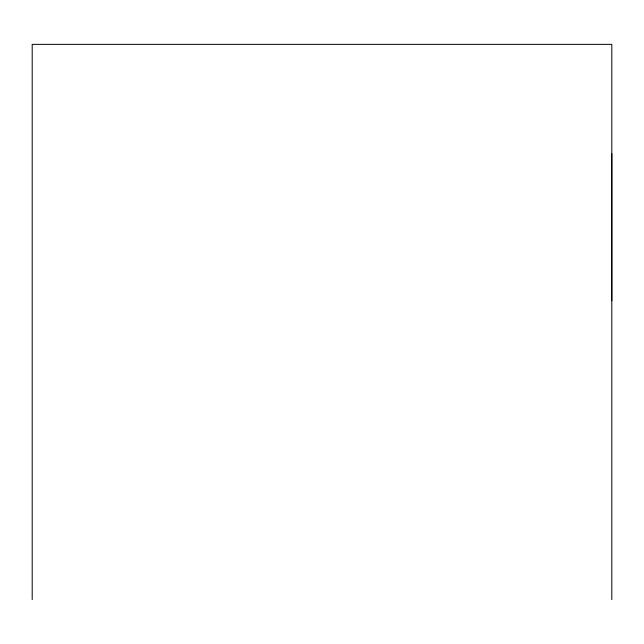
<?xml version="1.0" encoding="UTF-8"?>
<svg xmlns="http://www.w3.org/2000/svg" width="644" height="644" viewBox="0 0 644 644"><rect width="100%" height="100%" fill="white"/><g stroke="black" fill="none" stroke-linecap="round" stroke-linejoin="round"><path stroke-width="0.97" d="M611.8 300.804L611.8 153.61M611.8 599.636L611.8 44.364L32.2 44.364L32.2 599.636"/></g></svg>
